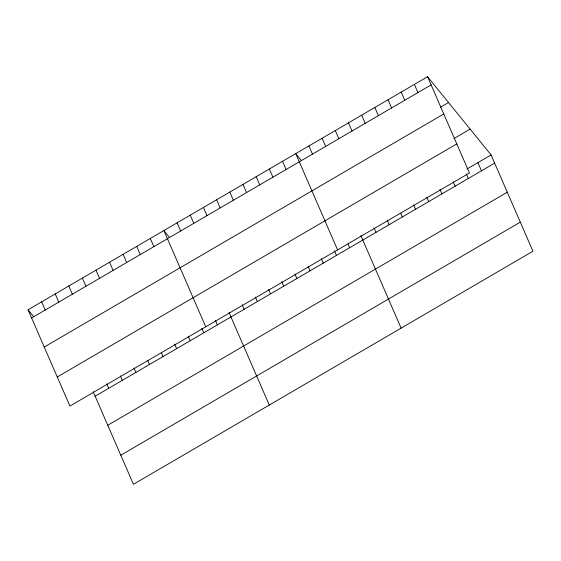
<?xml version="1.0" encoding="UTF-8"?>
<svg xmlns="http://www.w3.org/2000/svg" width="561" height="561" viewBox="0 0 561 561"><rect width="100%" height="100%" fill="white"/><g stroke="black" fill="none" stroke-linecap="round" stroke-linejoin="round"><path stroke-width="0.84" d="M427.566 76.71L469.431 172.984L69.915 406.052L28.05 309.777L427.566 76.71L491.085 154.948L532.95 251.223L133.434 484.29L93.189 391.732M31.605 317.961L431.121 84.886M440.469 107.228L448.527 102.523M44.249 347.028L443.765 113.96M454.01 138.525L470.125 129.128M57.271 376.985L456.787 143.911M466.913 169.043L491.085 154.948M95.125 396.199L494.648 163.125M107.768 425.266L507.284 192.199M120.79 455.223L520.306 222.149M300.969 160.074L295.724 153.623L337.589 249.897M169.127 236.987L163.889 230.536L205.747 326.811M28.05 309.777L33.288 316.229M477.902 162.634L481.457 170.817M466.338 174.043L468.274 178.51M414.383 84.395L417.938 92.579M453.155 181.736L455.09 186.203M401.199 92.088L404.754 100.272M439.971 189.429L441.907 193.889M388.016 99.781L391.571 107.964M426.781 197.121L428.723 201.581M374.832 107.474L378.387 115.65M413.597 204.814L415.54 209.274M361.649 115.166L365.204 123.343M400.736 213.25L402.356 216.967M348.465 122.852L352.02 131.036M387.23 220.193L389.173 224.659M335.282 130.545L338.837 138.728M374.047 227.885L375.989 232.345M322.098 138.237L325.653 146.421M360.863 235.578L401.108 328.136M308.908 145.93L312.47 154.107M348.002 244.014L349.622 247.731M334.496 250.956L336.439 255.423M282.541 161.309L286.096 169.492M321.313 258.649L323.248 263.116M269.357 169.001L272.912 177.185M308.129 266.342L310.065 270.802M256.174 176.694L259.729 184.878M294.946 274.034L296.881 278.494M242.99 184.387L246.545 192.563M281.762 281.727L283.698 286.187M229.807 192.079L233.362 200.256M268.572 289.413L270.514 293.88M216.623 199.765L220.178 207.949M255.388 297.106L257.331 301.573M203.44 207.458L206.995 215.641M242.205 304.798L244.147 309.258M190.256 215.151L193.811 223.334M229.021 312.491L269.266 405.049M177.073 222.843L180.628 231.02M215.438 320.415L217.38 324.875M201.855 328.339L203.797 332.799M150.299 238.46L153.861 246.637M188.272 336.263L190.214 340.723M136.716 246.384L140.278 254.561M174.688 344.188L176.631 348.647M123.132 254.308L126.695 262.485M161.428 352.855L163.048 356.572M109.549 262.232L113.112 270.409M147.845 360.779L149.464 364.496M95.966 270.157L99.521 278.333M133.939 367.96L135.881 372.42M82.383 278.081L85.938 286.257M120.356 375.884L122.291 380.344M68.8 286.005L72.355 294.181M106.772 383.808L108.708 388.275M55.216 293.929L58.772 302.106M41.633 301.853L45.189 310.03"/></g></svg>
